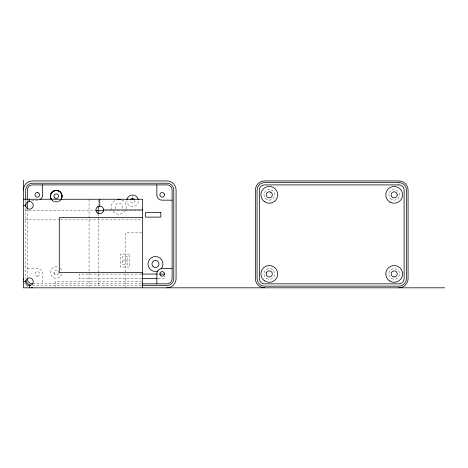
<?xml version="1.0" encoding="UTF-8"?>
<svg xmlns="http://www.w3.org/2000/svg" width="468" height="468" viewBox="0 0 468 468"><rect width="100%" height="100%" fill="white"/><g stroke="black" fill="none" stroke-linecap="round" stroke-linejoin="round"><path stroke-width="0.35" stroke-dasharray="2.34 1.75" d="M54.686 274.236L54.048 273.242L53.99 272.054A2.287 2.287 0 0 1 58.406 271.849L58.518 272.434M61.887 273.827L60.483 276.483L57.944 278.086A5.803 5.803 0 0 1 53.522 277.676C51.258 276.471 50.017 273.762 50.567 271.259A5.803 5.803 0 0 1 58.477 267.193M27.372 200.169L37.446 200.169A5.189 5.189 0 0 0 38.791 199.994M24.857 210.705L95.396 210.705M104.896 210.705L141.769 210.705M24.857 219.866L59.875 219.866M60.606 219.866L141.769 219.866M141.763 232.848L125.699 232.848L125.699 287.814M27.372 268.574L37.446 268.574A5.189 5.189 0 0 1 42.641 273.768L42.641 283.842M141.248 274.072L79.127 274.072L79.127 278.653L141.248 278.653M158.055 278.653L164.631 278.653L164.631 276.032M141.763 281.707L55.464 281.707L55.464 286.457M32.561 283.842L141.57 283.842M32.561 285.521L141.365 285.521M51.486 199.549C53.51 202.521 58.266 202.814 60.553 200.017C58.184 202.802 53.381 202.474 51.416 199.386M58.155 271.305L58.406 271.849M132.567 196.203L132.567 197.917M98.216 199.976L98.216 205.031M98.216 213.408L98.216 216.345M98.216 216.994L98.216 286.457M89.055 199.257L89.055 286.457M27.372 209.629L27.372 278.653M25.687 200.257L25.687 202.433M25.687 208.242L25.687 278.653M27.981 286.586A9.161 9.161 0 0 1 26.085 285.129M25.295 284.228A9.161 9.161 0 0 1 24.628 283.234M60.167 268.287A5.803 5.803 0 0 1 61.77 270.826M58.465 273.031A2.287 2.287 0 0 1 53.937 272.651M60.688 199.912A5.803 5.803 0 0 1 51.796 199.947M138.347 201.287A5.803 5.803 0 0 1 132.321 206.581A5.803 5.803 0 0 1 126.769 200.784M134.784 200.187A2.287 2.287 0 0 1 132.567 203.071A2.287 2.287 0 0 1 130.356 200.187M115.97 208.781A3.51 3.51 0 0 1 116.544 204.071A3.51 3.51 0 0 1 121.282 204.229A3.51 3.51 0 0 1 121.54 208.968M121.984 199.953A7.482 7.482 0 0 1 124.704 211.372A7.482 7.482 0 0 1 112.963 211.384A7.482 7.482 0 0 1 115.66 199.959M37.615 276.184L37.013 276.19A2.287 2.287 0 0 1 35.024 274.236L35.024 273.64A2.287 2.287 0 0 1 37.376 271.627A2.287 2.287 0 0 1 39.581 273.798A2.287 2.287 0 0 1 37.615 276.184M129.513 254.071L120.352 254.071L120.352 267.047L129.513 267.047L129.513 254.071M127.226 256.359L122.645 256.359L122.645 260.103L127.226 260.103L127.226 256.359M127.226 261.015L122.645 261.015L122.645 264.759L127.226 264.759L127.226 261.015M265.555 198.648A5.341 5.341 0 0 0 274.464 196.15A5.341 5.341 0 0 0 267.842 189.68A5.341 5.341 0 0 0 265.555 198.648M266.45 278.448A5.341 5.341 0 0 0 274.628 274.108A5.341 5.341 0 0 0 266.783 269.199A5.341 5.341 0 0 0 266.45 278.448M391.511 278.548A5.341 5.341 0 0 0 399.526 273.92A5.341 5.341 0 0 0 391.511 269.293A5.341 5.341 0 0 0 391.511 278.548M390.406 198.607A5.341 5.341 0 0 0 399.344 196.209A5.341 5.341 0 0 0 392.798 189.669A5.341 5.341 0 0 0 390.406 198.607"/><path stroke-width="0.7" d="M103.375 211.103L103.475 209.132A3.814 3.814 0 0 0 99.924 206.131L97.993 206.552M23.4 199.257L142.494 199.257L142.494 287.814M172.113 200.169L162.039 200.169A5.189 5.189 0 0 1 156.844 194.981L156.844 184.901M23.4 205.364L25.705 205.364M103.539 209.945L142.494 209.945M96.01 210.705L103.451 210.705M142.494 217.579L59.278 217.579L59.278 272.546L142.494 272.546M172.113 268.574L162.039 268.574A5.189 5.189 0 0 0 156.844 273.768L156.844 283.842M141.979 274.072L157.324 274.072M159.518 274.072L164.631 274.072M141.979 278.653L157.324 278.653M23.4 281.707L25.722 281.707M142.096 283.842L166.924 283.842A5.189 5.189 0 0 0 172.113 278.653L172.113 190.096A5.189 5.189 0 0 0 166.924 184.901L32.561 184.901A5.189 5.189 0 0 0 27.372 190.096L27.372 199.45M142.096 285.521L166.924 285.521A6.868 6.868 0 0 0 173.792 278.653L173.792 190.096A6.868 6.868 0 0 0 166.924 183.222L32.561 183.222A6.868 6.868 0 0 0 25.687 190.096L25.687 199.532M444.6 287.814L23.4 287.814L23.4 180.186M97.677 213.156L98.578 213.578M51.416 199.386C46.209 191.067 61.214 186.293 61.992 195.84C60.916 201.351 61.928 198.151 61.992 195.84C61.87 193.278 59.851 191.067 57.377 190.534C52.463 189.335 48.444 195.554 51.486 199.549A5.803 5.803 0 0 1 52.352 191.886A5.803 5.803 0 0 1 60.068 191.851A5.803 5.803 0 0 1 60.992 199.514M132.567 198.49L132.567 199.637M99.742 199.257L99.742 206.148M98.216 206.47L98.216 213.408M42.641 184.901L42.641 194.981A5.189 5.189 0 0 1 40.043 199.479M29.507 199.257L29.507 201.562M29.507 285.492L29.507 287.814M27.372 201.626L27.372 208.968M25.687 203.884L25.687 206.792M23.4 190.096A9.161 9.161 0 0 1 32.561 180.935L166.924 180.935A9.161 9.161 0 0 1 176.085 190.096L176.085 278.653A9.161 9.161 0 0 1 166.924 287.814M32.561 287.814A9.161 9.161 0 0 1 31.368 287.732M23.476 279.846A9.161 9.161 0 0 1 23.4 278.653M130.584 199.637A2.287 2.287 0 0 1 134.55 199.637M126.857 199.777A5.803 5.803 0 0 1 138.282 199.772M103.557 210.126A3.814 3.814 0 0 1 96.01 210.758L95.928 209.763A3.814 3.814 0 0 1 98.929 206.212M30.783 285.287A6.868 6.868 0 0 1 25.927 280.431M264.555 287.814A9.161 9.161 0 0 1 255.393 278.653L255.393 190.096A9.161 9.161 0 0 1 264.555 180.935L398.917 180.935A9.161 9.161 0 0 1 408.078 190.096L408.078 278.653A9.161 9.161 0 0 1 398.917 287.814M32.561 283.842A5.189 5.189 0 0 1 27.372 278.653M117.521 199.368A7.482 7.482 0 0 1 120.762 199.508M157.95 271.054A7.482 7.482 0 0 1 147.993 263.911A7.482 7.482 0 0 1 158.114 256.99A7.482 7.482 0 0 1 161.15 268.866M25.746 281.069L25.705 282.064A3.814 3.814 0 0 0 28.87 285.468L29.864 285.503A3.814 3.814 0 0 0 30.145 277.939L29.151 277.904A3.814 3.814 0 0 0 25.746 281.069M164.479 194.746L164.42 195.337A2.287 2.287 0 0 1 161.875 197.098A2.287 2.287 0 0 1 159.904 194.711A2.287 2.287 0 0 1 162.109 192.541L162.7 192.594A2.287 2.287 0 0 1 164.479 194.746M397.233 194.963L397.098 195.747A3.054 3.054 0 0 1 392.12 197.081A3.054 3.054 0 0 1 393.015 192.009A3.054 3.054 0 0 1 397.233 194.963M266.438 272.815L266.251 273.593A3.054 3.054 0 0 0 269.761 276.933L270.522 276.711A3.054 3.054 0 0 0 271.393 271.709A3.054 3.054 0 0 0 266.438 272.815M37.446 192.541L36.849 192.582A2.287 2.287 0 0 0 35.006 194.676L35.047 195.273A2.287 2.287 0 0 0 37.545 197.104A2.287 2.287 0 0 0 39.581 194.776A2.287 2.287 0 0 0 37.446 192.541M29.619 201.55L28.63 201.649A3.814 3.814 0 0 0 25.693 205.247L25.793 206.242A3.814 3.814 0 0 0 29.396 209.178L30.385 209.079A3.814 3.814 0 0 0 29.619 201.55M398.917 182.614L264.555 182.614A7.482 7.482 0 0 0 257.072 190.096L257.072 278.653A7.482 7.482 0 0 0 264.555 286.135L398.917 286.135A7.482 7.482 0 0 0 406.399 278.653L406.399 190.096A7.482 7.482 0 0 0 398.917 182.614M398.917 184.901L264.555 184.901A5.189 5.189 0 0 0 259.366 190.096L259.366 278.653A5.189 5.189 0 0 0 264.555 283.842L398.917 283.842A5.189 5.189 0 0 0 404.106 278.653L404.106 190.096A5.189 5.189 0 0 0 398.917 184.901M160.816 212.536L145.548 212.536L145.548 217.117L160.816 217.117L160.816 212.536M393.939 276.962L393.161 276.793A3.054 3.054 0 0 1 391.921 271.873A3.054 3.054 0 0 1 396.94 272.61L397.186 273.37A3.054 3.054 0 0 1 393.939 276.962M270.633 192.085L269.878 191.833A3.054 3.054 0 0 0 266.239 195.033L266.397 195.817A3.054 3.054 0 0 0 271.305 197.122A3.054 3.054 0 0 0 270.633 192.085M54.902 198.069A2.287 2.287 0 0 0 58.506 196.414A2.287 2.287 0 0 0 55.271 194.121A2.287 2.287 0 0 0 54.902 198.069M153.042 266.526A3.51 3.51 0 0 0 158.88 264.829A3.51 3.51 0 0 0 154.493 260.623A3.51 3.51 0 0 0 153.042 266.526M264.244 201.544A8.395 8.395 0 0 0 277.623 195.84A8.395 8.395 0 0 0 265.994 187.101A8.395 8.395 0 0 0 264.244 201.544M264.227 280.619A8.395 8.395 0 0 0 277.623 274.95A8.395 8.395 0 0 0 266.011 266.187A8.395 8.395 0 0 0 264.227 280.619M389.534 280.911A8.395 8.395 0 0 0 402.562 274.453A8.395 8.395 0 0 0 390.458 266.391A8.395 8.395 0 0 0 389.534 280.911M389.984 202.1A8.395 8.395 0 0 0 402.579 194.828A8.395 8.395 0 0 0 389.984 187.557A8.395 8.395 0 0 0 389.984 202.1M161.045 275.904A2.287 2.287 0 0 0 164.479 273.92A2.287 2.287 0 0 0 161.045 271.937A2.287 2.287 0 0 0 161.045 275.904"/></g></svg>
